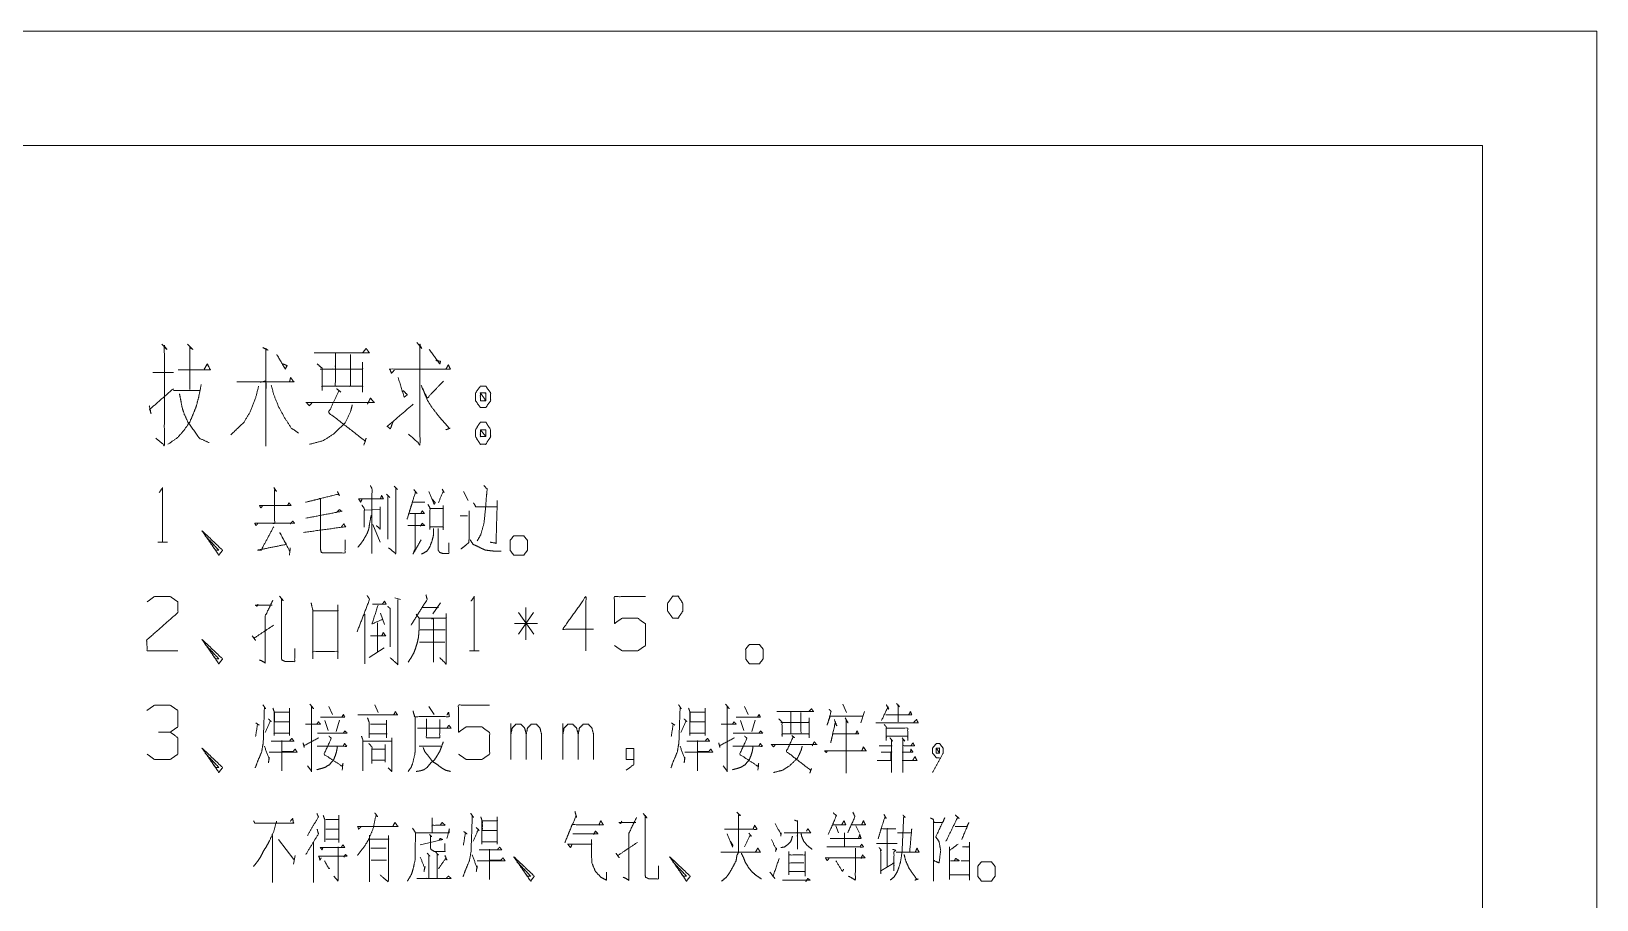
# Model space of a CAD drawing. Header units: millimetres. Extents: x 2210 to 79821, y -19430 to 2344.
# Drawn here: x 9651.7 to 9720.3, y 1751.8 to 1789.8 of the extents above; entities that cross this region are included whole.
import ezdxf

# ---------------------------------------------------------------- set-up
doc = ezdxf.new("R2010")
doc.units = ezdxf.units.MM
doc.layers.add('101', color=7, linetype='Continuous', true_color=0xffffff)

msp = doc.modelspace()

# ---------------------------------------------------------------- linework, layer by layer
at = {"layer": '101', "color": 133, "linetype": 'Continuous', "lineweight": 18}
for p, q in [((9720.305, 1789.822), (9300.305, 1789.822)), ((9720.305, 1492.822), (9720.305, 1789.822)), ((9715.305, 1784.822), (9325.305, 1784.822)), ((9715.305, 1497.822), (9715.305, 1784.822))]:
    msp.add_line(p, q, dxfattribs=at)
at = {"layer": '101', "color": 72, "linetype": 'Continuous', "lineweight": 18}
for p, q in [((9657.046, 1774.868), (9657.947, 1774.868)), ((9657.947, 1774.081), (9659.087, 1774.081)), ((9667.283, 1769.531), (9667.424, 1769.381)), ((9667.619, 1769.881), (9667.76, 1769.731)), ((9670.652, 1769.656), (9670.864, 1769.256)), ((9666.329, 1768.831), (9667, 1768.856)), ((9667.336, 1769.431), (9667.336, 1767.556)), ((9666.682, 1768.206), (9667, 1767.431)), ((9670.51, 1768.581), (9670.828, 1768.581)), ((9657.258, 1767.431), (9657.682, 1767.431)), ((9667.654, 1764.993), (9667.902, 1764.918)), ((9669.648, 1764.768), (9669.312, 1764.293)), ((9666.329, 1764.268), (9666.329, 1762.093)), ((9667.018, 1764.318), (9667.195, 1763.818)), ((9668.87, 1764.568), (9669.56, 1764.568)), ((9673.724, 1764.343), (9673.07, 1763.393)), ((9673.07, 1764.343), (9673.741, 1763.393)), ((9673.388, 1763.143), (9673.388, 1764.568)), ((9666.894, 1763.893), (9666.894, 1762.618)), ((9668.764, 1763.593), (9669.86, 1763.593)), ((9673.9, 1763.868), (9672.893, 1763.868)), ((9666.523, 1762.368), (9667.177, 1762.793)), ((9668.729, 1763.043), (9669.842, 1763.043)), ((9670.917, 1762.668), (9671.341, 1762.668)), ((9664.759, 1760.231), (9664.918, 1759.881)), ((9666.77, 1760.306), (9666.912, 1759.956)), ((9669.135, 1760.231), (9669.365, 1759.881)), ((9682.971, 1760.231), (9683.13, 1759.881)), ((9687.276, 1760.331), (9687.435, 1759.956)), ((9688.231, 1760.006), (9688.072, 1759.506)), ((9664.582, 1759.606), (9664.724, 1759.181)), ((9665.219, 1759.631), (9665.077, 1759.131)), ((9666.576, 1759.456), (9667.283, 1759.456)), ((9667.283, 1759.631), (9667.283, 1758.856)), ((9672.734, 1757.906), (9672.734, 1759.481)), ((9675.01, 1757.906), (9675.01, 1759.481)), ((9682.794, 1759.606), (9682.936, 1759.181)), ((9683.43, 1759.631), (9683.289, 1759.131)), ((9666.276, 1758.706), (9667.513, 1758.706)), ((9666.523, 1759.031), (9667.318, 1759.031)), ((9667.23, 1758.556), (9667.23, 1757.781)), ((9666.647, 1758.356), (9667.195, 1758.356)), ((9666.647, 1757.881), (9667.195, 1757.881)), ((9668.711, 1758.481), (9669.719, 1758.481)), ((9664.618, 1755.268), (9665.201, 1755.268)), ((9665.201, 1755.468), (9665.201, 1754.268)), ((9662.288, 1754.568), (9662.288, 1752.518)), ((9662.553, 1754.393), (9663.225, 1753.518)), ((9664.618, 1754.843), (9665.201, 1754.843)), ((9664.618, 1754.418), (9665.201, 1754.418)), ((9686.976, 1754.993), (9687.082, 1754.693)), ((9687.347, 1754.693), (9687.347, 1754.068)), ((9687.842, 1754.993), (9688.001, 1754.668)), ((9664.087, 1754.268), (9664.087, 1752.518)), ((9665.166, 1754.068), (9665.166, 1752.618)), ((9666.594, 1754.018), (9667.265, 1754.018)), ((9663.278, 1753.693), (9663.207, 1753.318)), ((9666.611, 1753.493), (9667.283, 1753.493)), ((9692.466, 1753.468), (9692.801, 1753.468)), ((9665.166, 1752.568), (9664.971, 1752.793))]:
    msp.add_line(p, q, dxfattribs=at)
for points, knots in [([(9657.444, 1776.106), (9657.656, 1775.881), (9657.55, 1776.031), (9657.55, 1771.681), (9657.179, 1771.981)], [0, 0, 0.058118, 0.092648, 0.910296, 1, 1]), ([(9658.557, 1776.106), (9658.796, 1775.881), (9658.663, 1775.956), (9658.663, 1774.118)], [0, 0, 0.141491, 0.207199, 1, 1]), ([(9661.866, 1775.956), (9662.104, 1775.843), (9661.998, 1775.881), (9661.998, 1771.643), (9661.998, 1774.456), (9660.726, 1774.456), (9663.218, 1774.456), (9663.085, 1774.643), (9663.032, 1774.456)], [0, 0, 0.022712, 0.032398, 0.397208, 0.639338, 0.748898, 0.963454, 0.983224, 1, 1]), ([(9662.476, 1775.656), (9662.847, 1775.018), (9662.926, 1775.168), (9662.741, 1775.243)], [0, 0, 0.665998, 0.819289, 1, 1]), ([(9664.114, 1775.731), (9666.527, 1775.731), (9666.394, 1775.918), (9666.235, 1775.731)], [0, 0, 0.83535, 0.914861, 1, 1]), ([(9664.247, 1775.243), (9664.459, 1775.056), (9664.459, 1774.081), (9664.459, 1774.268), (9666.235, 1774.268), (9666.235, 1774.006), (9666.235, 1775.318), (9666.235, 1775.018), (9664.379, 1775.018), (9665.042, 1775.018), (9665.042, 1775.693), (9665.042, 1774.268), (9665.705, 1774.268), (9665.705, 1775.656)], [0, 0, 0.024061, 0.106929, 0.122865, 0.273835, 0.296145, 0.407696, 0.433195, 0.590926, 0.647257, 0.704627, 0.825741, 0.882075, 1, 1]), ([(9668.616, 1776.181), (9668.828, 1775.918), (9668.748, 1776.068), (9668.748, 1771.718), (9668.245, 1772.168)], [0, 0, 0.060994, 0.09168, 0.877914, 1, 1]), ([(9669.146, 1775.881), (9669.623, 1775.243), (9669.65, 1775.356), (9669.438, 1775.393)], [0, 0, 0.706379, 0.80892, 1, 1]), ([(9658.159, 1774.981), (9659.565, 1774.981), (9659.432, 1775.243), (9659.299, 1775.018)], [0, 0, 0.716779, 0.866782, 1, 1]), ([(9667.635, 1774.981), (9667.502, 1774.831), (9667.423, 1775.018), (9670.074, 1775.018), (9669.994, 1775.206), (9669.888, 1775.018)], [0, 0, 0.057613, 0.116234, 0.87937, 0.937996, 1, 1]), ([(9659.167, 1774.343), (9659.061, 1773.818), (9658.955, 1773.406), (9658.822, 1773.068), (9658.663, 1772.693), (9658.398, 1772.318), (9658.133, 1772.018), (9657.709, 1771.718)], [0, 0, 0.172181, 0.309106, 0.425674, 0.556623, 0.704264, 0.832969, 1, 1]), ([(9662.237, 1774.306), (9662.343, 1773.893), (9662.555, 1773.368), (9662.82, 1772.881), (9663.112, 1772.431), (9663.43, 1772.206)], [0, 0, 0.172226, 0.40119, 0.625584, 0.842425, 1, 1]), ([(9667.794, 1774.643), (9668.059, 1773.781), (9668.192, 1773.893), (9668.006, 1774.081)], [0, 0, 0.673372, 0.803126, 1, 1]), ([(9669.782, 1774.493), (9669.066, 1773.743), (9668.801, 1774.306), (9669.066, 1773.668), (9669.305, 1773.293), (9669.57, 1772.956), (9670.021, 1772.431), (9670.074, 1772.431), (9669.888, 1772.356)], [0, 0, 0.248755, 0.397954, 0.563612, 0.670259, 0.773231, 0.939249, 0.951975, 1, 1]), ([(9656.887, 1773.406), (9656.966, 1773.068), (9656.913, 1773.256), (9657.947, 1774.156)], [0, 0, 0.181314, 0.283204, 1, 1]), ([(9658.213, 1773.931), (9658.266, 1773.668), (9658.319, 1773.368), (9658.425, 1773.031), (9658.584, 1772.693), (9659.087, 1771.981), (9659.512, 1771.793)], [0, 0, 0.101602, 0.217186, 0.35141, 0.492967, 0.824037, 1, 1]), ([(9661.68, 1774.268), (9661.548, 1773.743), (9661.309, 1773.143), (9661.044, 1772.693), (9660.461, 1772.131)], [0, 0, 0.214887, 0.471142, 0.678416, 1, 1]), ([(9664.034, 1773.556), (9663.902, 1773.406), (9663.769, 1773.556), (9666.739, 1773.556), (9666.58, 1773.743), (9666.447, 1773.481)], [0, 0, 0.051206, 0.102404, 0.86189, 0.924783, 1, 1]), ([(9665.095, 1774.156), (9665.281, 1774.006), (9665.201, 1774.081), (9664.75, 1773.106), (9666.341, 1771.868), (9666.394, 1771.981), (9666.288, 1771.681)], [0, 0, 0.061498, 0.089673, 0.366507, 0.885946, 0.917995, 1, 1]), ([(9671.633, 1774.268), (9671.394, 1774.268), (9671.182, 1773.968), (9671.182, 1773.631), (9671.394, 1773.331), (9671.633, 1773.331), (9671.845, 1773.631), (9671.845, 1773.968), (9671.633, 1774.268)], [0, 0, 0.090998, 0.231133, 0.359864, 0.5, 0.590998, 0.731133, 0.859864, 1, 1]), ([(9671.394, 1773.631), (9671.633, 1773.631), (9671.394, 1773.968), (9671.394, 1773.631)], [0, 0, 0.241134, 0.658878, 1, 1]), ([(9671.633, 1773.631), (9671.633, 1773.968), (9671.394, 1773.968)], [0, 0, 0.585863, 1, 1]), ([(9665.784, 1773.443), (9665.705, 1773.143), (9665.466, 1772.656), (9664.962, 1772.168), (9664.485, 1771.868), (9663.902, 1771.718)], [0, 0, 0.114099, 0.313639, 0.571349, 0.778586, 1, 1]), ([(9667.582, 1772.731), (9667.449, 1772.393), (9667.317, 1772.506), (9668.457, 1773.481)], [0, 0, 0.178048, 0.263427, 1, 1]), ([(9671.845, 1772.356), (9671.633, 1772.693), (9671.394, 1772.693), (9671.182, 1772.356), (9671.182, 1772.056), (9671.394, 1771.718), (9671.633, 1771.718), (9671.845, 1772.056), (9671.845, 1772.356)], [0, 0, 0.149207, 0.238507, 0.387714, 0.5, 0.649207, 0.738507, 0.887714, 1, 1]), ([(9671.394, 1772.356), (9671.394, 1772.056), (9671.633, 1772.056)], [0, 0, 0.557014, 1, 1]), ([(9671.633, 1772.356), (9671.394, 1772.356), (9671.633, 1772.056), (9671.633, 1772.356)], [0, 0, 0.258801, 0.674582, 1, 1]), ([(9657.329, 1769.606), (9657.47, 1769.806), (9657.47, 1767.431)], [0, 0, 0.093484, 1, 1]), ([(9662.341, 1769.831), (9662.465, 1769.656), (9662.377, 1769.731), (9662.377, 1768.256), (9661.511, 1768.256), (9663.26, 1768.256), (9663.172, 1768.356), (9663.066, 1768.231)], [0, 0, 0.045421, 0.069987, 0.382582, 0.566134, 0.936979, 0.965261, 1, 1]), ([(9665.13, 1769.656), (9665.219, 1769.481), (9665.166, 1769.531), (9663.734, 1769.181), (9664.388, 1769.331), (9664.388, 1767.131), (9664.423, 1766.981), (9664.512, 1766.956), (9665.466, 1766.956), (9665.466, 1767.531)], [0, 0, 0.030685, 0.042092, 0.272772, 0.377788, 0.722125, 0.746245, 0.760616, 0.910001, 1, 1]), ([(9666.205, 1769.306), (9666.152, 1769.181), (9666.063, 1769.331), (9667.142, 1769.331), (9667.071, 1769.481), (9667.018, 1769.331)], [0, 0, 0.079267, 0.180895, 0.810308, 0.907125, 1, 1]), ([(9666.576, 1769.906), (9666.647, 1769.781), (9666.647, 1766.931)], [0, 0, 0.047976, 1, 1]), ([(9667.69, 1769.781), (9667.69, 1766.931), (9667.371, 1767.181)], [0, 0, 0.875685, 1, 1]), ([(9668.481, 1769.731), (9668.623, 1769.556), (9668.552, 1769.631), (9668.181, 1768.431), (9668.428, 1769.181), (9668.959, 1769.181)], [0, 0, 0.077468, 0.112955, 0.545474, 0.817418, 1, 1]), ([(9669.135, 1769.656), (9669.365, 1769.081), (9669.418, 1769.156), (9669.277, 1769.331)], [0, 0, 0.66153, 0.759653, 1, 1]), ([(9669.719, 1769.756), (9669.807, 1769.606), (9669.772, 1769.681), (9669.56, 1769.156)], [0, 0, 0.21148, 0.31219, 1, 1]), ([(9671.553, 1769.906), (9671.695, 1769.756), (9671.659, 1769.406), (9671.624, 1768.931), (9671.553, 1768.256), (9671.412, 1767.756), (9671.253, 1767.481)], [0, 0, 0.080831, 0.21877, 0.405539, 0.671669, 0.875423, 1, 1]), ([(9661.864, 1769.031), (9661.776, 1768.931), (9661.723, 1769.031), (9663.101, 1769.031), (9663.013, 1769.156), (9662.942, 1769.031)], [0, 0, 0.06942, 0.128308, 0.845615, 0.925275, 1, 1]), ([(9663.752, 1768.481), (9665.325, 1768.781), (9665.219, 1768.856), (9665.095, 1768.731)], [0, 0, 0.83968, 0.90778, 1, 1]), ([(9666.205, 1769.056), (9666.311, 1768.906), (9666.311, 1768.081)], [0, 0, 0.182116, 1, 1]), ([(9667, 1768.981), (9667, 1768.006), (9666.841, 1768.156)], [0, 0, 0.816823, 1, 1]), ([(9668.305, 1768.681), (9668.941, 1768.681), (9668.853, 1768.806), (9668.782, 1768.681)], [0, 0, 0.682009, 0.846089, 1, 1]), ([(9669.1, 1769.081), (9669.188, 1768.931), (9669.188, 1767.981), (9669.188, 1768.106), (9669.772, 1768.106), (9669.772, 1767.981), (9669.772, 1769.031), (9669.772, 1768.906), (9669.171, 1768.906)], [0, 0, 0.046627, 0.301097, 0.334578, 0.490818, 0.524299, 0.80555, 0.839032, 1, 1]), ([(9670.899, 1768.806), (9670.899, 1767.556), (9670.882, 1767.406), (9670.74, 1767.281), (9670.546, 1767.131)], [0, 0, 0.681074, 0.763374, 0.866199, 1, 1]), ([(9671.094, 1769.156), (9671.2, 1768.981), (9672.119, 1768.981)], [0, 0, 0.182106, 1, 1]), ([(9672.136, 1769.256), (9672.083, 1767.381), (9671.818, 1767.431)], [0, 0, 0.874253, 1, 1]), ([(9661.634, 1768.231), (9661.564, 1768.156), (9661.511, 1768.256)], [0, 0, 0.476558, 1, 1]), ([(9663.646, 1767.856), (9665.484, 1768.106), (9665.413, 1768.231), (9665.307, 1768.106)], [0, 0, 0.857805, 0.924206, 1, 1]), ([(9666.611, 1768.606), (9666.541, 1768.231), (9666.505, 1768.006), (9666.435, 1767.806), (9666.258, 1767.506), (9666.17, 1767.381), (9666.028, 1767.206)], [0, 0, 0.246559, 0.393713, 0.530773, 0.755733, 0.854643, 1, 1]), ([(9668.216, 1768.156), (9668.959, 1768.156), (9668.853, 1768.256), (9668.764, 1768.131)], [0, 0, 0.712959, 0.852951, 1, 1]), ([(9668.534, 1768.656), (9668.534, 1767.131), (9668.446, 1766.906), (9668.799, 1767.531)], [0, 0, 0.613742, 0.711024, 1, 1]), ([(9659.34, 1767.706), (9659.941, 1767.081), (9659.8, 1767.081), (9659.199, 1767.931), (9659.941, 1766.856), (9660.1, 1767.081), (9659.199, 1767.931)], [0, 0, 0.178025, 0.207055, 0.420794, 0.689031, 0.745609, 1, 1]), ([(9662.341, 1768.106), (9661.793, 1767.081), (9661.634, 1767.081), (9662.889, 1767.331), (9662.606, 1767.856), (9663.048, 1767.031), (9663.066, 1767.181), (9663.031, 1766.856)], [0, 0, 0.252061, 0.28656, 0.564067, 0.693391, 0.896349, 0.929101, 1, 1]), ([(9669.347, 1768.031), (9669.347, 1767.756), (9669.277, 1767.481), (9669.171, 1767.206), (9669.047, 1767.031), (9668.817, 1766.906)], [0, 0, 0.20682, 0.42038, 0.64206, 0.803258, 1, 1]), ([(9669.542, 1768.031), (9669.542, 1767.081), (9669.613, 1766.981), (9669.754, 1766.931), (9670.019, 1766.931), (9670.019, 1767.406)], [0, 0, 0.484059, 0.546452, 0.622866, 0.757976, 1, 1]), ([(9670.952, 1767.531), (9671.076, 1767.331), (9671.253, 1767.256), (9671.447, 1767.156), (9671.624, 1767.081), (9671.818, 1767.056), (9672.066, 1767.031), (9672.313, 1767.031)], [0, 0, 0.153715, 0.279194, 0.422093, 0.547602, 0.675722, 0.838259, 1, 1]), ([(9672.698, 1767.081), (9672.698, 1767.506), (9672.858, 1767.706), (9673.299, 1767.706), (9673.459, 1767.506), (9673.459, 1767.081), (9673.299, 1766.856), (9672.858, 1766.856), (9672.698, 1767.081)], [0, 0, 0.152006, 0.243399, 0.401445, 0.492847, 0.644854, 0.743408, 0.901454, 1, 1]), ([(9656.798, 1764.818), (9657.117, 1765.043), (9657.806, 1765.043), (9658.142, 1764.818), (9658.142, 1764.343), (9656.781, 1763.143), (9656.798, 1762.668), (9658.142, 1762.668)], [0, 0, 0.069695, 0.19298, 0.265275, 0.350227, 0.674741, 0.759751, 1, 1]), ([(9661.652, 1764.718), (9661.617, 1764.618), (9661.528, 1764.668), (9662.271, 1764.668)], [0, 0, 0.111652, 0.218549, 1, 1]), ([(9662.306, 1764.893), (9661.97, 1764.193), (9661.97, 1762.143), (9661.723, 1762.268)], [0, 0, 0.250154, 0.910669, 1, 1]), ([(9662.589, 1765.068), (9662.765, 1764.868), (9662.677, 1764.918), (9662.677, 1762.393), (9662.695, 1762.268), (9662.854, 1762.193), (9663.26, 1762.193), (9663.26, 1762.768)], [0, 0, 0.063903, 0.088215, 0.692697, 0.722919, 0.765024, 0.862342, 1, 1]), ([(9663.981, 1764.768), (9664.052, 1764.443), (9664.052, 1762.318), (9664.052, 1762.643), (9665.148, 1762.643), (9665.148, 1762.318), (9665.148, 1764.668), (9665.148, 1764.418), (9664.07, 1764.418)], [0, 0, 0.042197, 0.311812, 0.353047, 0.492087, 0.533322, 0.831484, 0.863205, 1, 1]), ([(9665.993, 1763.493), (9666.541, 1764.918), (9666.452, 1765.068), (9666.435, 1765.093)], [0, 0, 0.881766, 0.982315, 1, 1]), ([(9666.664, 1764.718), (9667.265, 1764.718), (9667.195, 1764.843), (9667.106, 1764.718)], [0, 0, 0.66949, 0.829474, 1, 1]), ([(9667.778, 1764.918), (9667.778, 1762.068), (9667.442, 1762.368)], [0, 0, 0.863559, 1, 1]), ([(9669.012, 1765.118), (9669.065, 1764.918), (9668.358, 1763.793)], [0, 0, 0.134742, 1, 1]), ([(9670.988, 1764.843), (9671.129, 1765.043), (9671.129, 1762.668)], [0, 0, 0.093492, 1, 1]), ([(9676.354, 1763.618), (9675.01, 1763.618), (9676.018, 1765.043), (9676.018, 1762.668)], [0, 0, 0.24587, 0.565296, 1, 1]), ([(9677.269, 1762.893), (9677.605, 1762.668), (9678.294, 1762.668), (9678.63, 1762.893), (9678.63, 1763.843), (9678.294, 1764.093), (9677.605, 1764.093), (9677.269, 1763.868), (9677.269, 1765.043), (9678.63, 1765.043)], [0, 0, 0.062231, 0.168346, 0.230572, 0.376816, 0.441262, 0.547377, 0.609608, 0.790488, 1, 1]), ([(9679.828, 1764.093), (9680.058, 1764.093), (9680.27, 1764.418), (9680.27, 1764.743), (9680.058, 1765.068), (9679.828, 1765.068), (9679.599, 1764.743), (9679.599, 1764.418), (9679.828, 1764.093)], [0, 0, 0.08568, 0.230391, 0.351581, 0.496291, 0.581972, 0.730391, 0.851581, 1, 1]), ([(9666.912, 1764.668), (9666.647, 1763.843), (9667.106, 1764.043)], [0, 0, 0.633571, 1, 1]), ([(9667.336, 1764.618), (9667.442, 1764.518), (9667.442, 1762.843)], [0, 0, 0.080053, 1, 1]), ([(9668.587, 1764.268), (9668.711, 1764.093), (9668.711, 1763.593), (9668.693, 1763.368), (9668.676, 1763.218), (9668.623, 1762.993), (9668.552, 1762.768), (9668.464, 1762.543), (9668.375, 1762.393), (9668.234, 1762.168)], [0, 0, 0.095695, 0.318947, 0.419719, 0.487151, 0.590367, 0.695672, 0.803617, 0.881349, 1, 1]), ([(9668.729, 1764.093), (9669.895, 1764.093), (9669.895, 1764.293), (9669.895, 1762.093), (9669.613, 1762.368)], [0, 0, 0.294508, 0.345002, 0.900412, 1, 1]), ([(9669.259, 1764.068), (9669.347, 1764.093), (9669.347, 1762.168)], [0, 0, 0.045543, 1, 1]), ([(9661.404, 1763.318), (9661.546, 1763.118), (9661.475, 1763.218), (9662.341, 1763.793)], [0, 0, 0.174086, 0.261144, 1, 1]), ([(9666.576, 1763.318), (9667.248, 1763.318), (9667.142, 1763.468), (9667.071, 1763.318)], [0, 0, 0.657714, 0.837599, 1, 1]), ([(9659.34, 1762.943), (9659.941, 1762.318), (9659.8, 1762.318), (9659.199, 1763.168), (9659.941, 1762.093), (9660.1, 1762.318), (9659.199, 1763.168)], [0, 0, 0.178025, 0.207055, 0.420794, 0.689031, 0.745609, 1, 1]), ([(9683.02, 1762.318), (9683.02, 1762.743), (9683.179, 1762.943), (9683.621, 1762.943), (9683.78, 1762.743), (9683.78, 1762.318), (9683.621, 1762.093), (9683.179, 1762.093), (9683.02, 1762.318)], [0, 0, 0.152004, 0.243404, 0.401447, 0.492848, 0.644851, 0.743404, 0.901447, 1, 1]), ([(9657.806, 1759.106), (9658.142, 1759.331), (9658.142, 1760.056), (9657.806, 1760.281), (9657.117, 1760.281), (9656.781, 1760.056)], [0, 0, 0.153873, 0.429854, 0.583727, 0.846127, 1, 1]), ([(9661.864, 1760.306), (9661.988, 1760.131), (9661.935, 1760.206), (9661.882, 1758.631), (9661.811, 1758.231), (9661.652, 1757.856), (9661.528, 1757.531)], [0, 0, 0.070423, 0.100605, 0.618414, 0.751883, 0.885732, 1, 1]), ([(9662.306, 1760.156), (9662.359, 1760.006), (9662.359, 1758.956), (9662.359, 1759.056), (9663.031, 1759.056), (9663.031, 1758.956), (9663.031, 1760.156), (9663.031, 1759.981), (9662.377, 1759.981), (9662.377, 1759.556), (9663.013, 1759.556)], [0, 0, 0.030767, 0.23382, 0.253156, 0.383048, 0.402384, 0.634447, 0.668289, 0.79476, 0.876951, 1, 1]), ([(9663.928, 1760.331), (9664.087, 1760.131), (9663.999, 1760.206), (9663.999, 1757.381), (9663.822, 1757.631)], [0, 0, 0.072957, 0.106042, 0.912582, 1, 1]), ([(9664.388, 1759.756), (9665.448, 1759.756), (9665.395, 1759.881), (9665.325, 1759.756)], [0, 0, 0.79149, 0.892828, 1, 1]), ([(9666.028, 1759.856), (9667.76, 1759.856), (9667.672, 1760.006), (9667.601, 1759.856)], [0, 0, 0.835959, 0.919978, 1, 1]), ([(9668.446, 1760.031), (9668.517, 1759.781), (9670.037, 1759.781), (9670.001, 1759.981), (9669.931, 1759.856)], [0, 0, 0.122176, 0.836962, 0.932472, 1, 1]), ([(9670.44, 1758.131), (9670.776, 1757.906), (9671.465, 1757.906), (9671.801, 1758.131), (9671.801, 1759.081), (9671.465, 1759.331), (9670.776, 1759.331), (9670.44, 1759.106), (9670.44, 1760.281), (9671.801, 1760.281)], [0, 0, 0.062231, 0.168346, 0.230572, 0.376816, 0.441262, 0.547377, 0.609608, 0.790488, 1, 1]), ([(9680.076, 1760.306), (9680.2, 1760.131), (9680.147, 1760.206), (9680.094, 1758.631), (9680.023, 1758.231), (9679.864, 1757.856), (9679.74, 1757.531)], [0, 0, 0.070423, 0.100605, 0.618416, 0.751887, 0.885731, 1, 1]), ([(9680.518, 1760.156), (9680.571, 1760.006), (9680.571, 1758.956), (9680.571, 1759.056), (9681.242, 1759.056), (9681.242, 1758.956), (9681.242, 1760.156), (9681.242, 1759.981), (9680.588, 1759.981), (9680.588, 1759.556), (9681.225, 1759.556)], [0, 0, 0.030767, 0.23382, 0.253156, 0.383048, 0.402384, 0.634447, 0.668289, 0.79476, 0.876951, 1, 1]), ([(9682.14, 1760.331), (9682.299, 1760.131), (9682.211, 1760.206), (9682.211, 1757.381), (9682.034, 1757.631)], [0, 0, 0.072957, 0.106051, 0.912589, 1, 1]), ([(9682.6, 1759.756), (9683.66, 1759.756), (9683.607, 1759.881), (9683.537, 1759.756)], [0, 0, 0.79149, 0.892828, 1, 1]), ([(9684.381, 1760.006), (9685.99, 1760.006), (9685.901, 1760.131), (9685.795, 1760.006)], [0, 0, 0.835345, 0.914861, 1, 1]), ([(9684.47, 1759.681), (9684.611, 1759.556), (9684.611, 1758.906), (9684.611, 1759.031), (9685.795, 1759.031), (9685.795, 1758.856), (9685.795, 1759.731), (9685.795, 1759.531), (9684.558, 1759.531), (9685, 1759.531), (9685, 1759.981), (9685, 1759.031), (9685.442, 1759.031), (9685.442, 1759.956)], [0, 0, 0.024065, 0.106929, 0.122865, 0.273837, 0.296147, 0.407696, 0.433192, 0.590926, 0.647262, 0.704631, 0.825743, 0.882074, 1, 1]), ([(9686.675, 1760.106), (9686.764, 1760.006), (9686.587, 1759.406), (9686.728, 1759.806), (9688.143, 1759.806)], [0, 0, 0.051388, 0.292215, 0.455562, 1, 1]), ([(9689.182, 1760.306), (9689.288, 1760.106), (9689.252, 1760.206), (9688.97, 1759.606)], [0, 0, 0.227358, 0.333874, 1, 1]), ([(9689.164, 1759.856), (9690.295, 1759.856), (9690.242, 1760.006), (9690.172, 1759.881)], [0, 0, 0.788906, 0.899853, 1, 1]), ([(9689.624, 1760.356), (9689.765, 1760.206), (9689.694, 1760.306), (9689.694, 1759.556)], [0, 0, 0.191112, 0.304654, 1, 1]), ([(9661.564, 1759.506), (9661.705, 1759.406), (9661.634, 1759.456), (9661.546, 1758.906)], [0, 0, 0.212004, 0.318014, 1, 1]), ([(9662.111, 1759.681), (9662.235, 1759.556), (9662.2, 1759.606), (9661.97, 1759.081)], [0, 0, 0.2171, 0.292679, 1, 1]), ([(9663.734, 1759.456), (9664.388, 1759.456), (9664.3, 1759.556), (9664.229, 1759.456)], [0, 0, 0.718773, 0.865416, 1, 1]), ([(9666.452, 1759.731), (9666.523, 1759.531), (9666.523, 1758.856)], [0, 0, 0.239107, 1, 1]), ([(9668.534, 1759.781), (9668.534, 1758.231), (9668.517, 1758.106), (9668.428, 1757.731), (9668.358, 1757.556), (9668.234, 1757.381)], [0, 0, 0.628904, 0.680132, 0.836451, 0.913039, 1, 1]), ([(9668.64, 1759.281), (9670.107, 1759.281), (9670.019, 1759.406), (9669.931, 1759.281)], [0, 0, 0.827327, 0.913657, 1, 1]), ([(9669.029, 1759.681), (9669.029, 1758.856), (9669.613, 1758.856), (9669.613, 1759.656)], [0, 0, 0.373596, 0.63773, 1, 1]), ([(9672.734, 1759.006), (9672.787, 1759.281), (9672.964, 1759.456), (9673.158, 1759.456), (9673.335, 1759.281), (9673.405, 1759.006), (9673.405, 1757.906)], [0, 0, 0.118877, 0.224466, 0.306994, 0.41257, 0.533094, 1, 1]), ([(9673.405, 1759.006), (9673.459, 1759.281), (9673.635, 1759.456), (9673.847, 1759.456), (9674.006, 1759.281), (9674.077, 1759.006), (9674.077, 1757.906)], [0, 0, 0.118605, 0.223938, 0.313768, 0.413928, 0.534173, 1, 1]), ([(9675.01, 1759.006), (9675.063, 1759.281), (9675.24, 1759.456), (9675.434, 1759.456), (9675.611, 1759.281), (9675.682, 1759.006), (9675.682, 1757.906)], [0, 0, 0.11888, 0.224456, 0.306984, 0.412572, 0.533096, 1, 1]), ([(9675.682, 1759.006), (9675.735, 1759.281), (9675.912, 1759.456), (9676.124, 1759.456), (9676.283, 1759.281), (9676.354, 1759.006), (9676.354, 1757.906)], [0, 0, 0.118603, 0.223949, 0.313763, 0.413923, 0.534169, 1, 1]), ([(9679.775, 1759.506), (9679.917, 1759.406), (9679.846, 1759.456), (9679.758, 1758.906)], [0, 0, 0.212003, 0.318011, 1, 1]), ([(9680.323, 1759.681), (9680.447, 1759.556), (9680.412, 1759.606), (9680.182, 1759.081)], [0, 0, 0.217072, 0.292654, 1, 1]), ([(9681.946, 1759.456), (9682.6, 1759.456), (9682.511, 1759.556), (9682.441, 1759.456)], [0, 0, 0.718754, 0.865393, 1, 1]), ([(9686.905, 1759.656), (9687.011, 1759.381), (9686.941, 1759.506), (9686.746, 1758.631), (9686.835, 1759.031), (9687.966, 1759.031), (9687.895, 1759.156), (9687.842, 1759.031)], [0, 0, 0.093423, 0.138941, 0.423051, 0.552897, 0.911448, 0.956966, 1, 1]), ([(9687.382, 1759.731), (9687.506, 1759.506), (9687.418, 1759.606), (9687.418, 1757.306)], [0, 0, 0.095449, 0.14505, 1, 1]), ([(9688.722, 1759.506), (9690.578, 1759.506), (9690.507, 1759.656), (9690.384, 1759.531)], [0, 0, 0.844507, 0.919967, 1, 1]), ([(9689.093, 1759.431), (9689.182, 1759.331), (9689.182, 1758.731), (9689.182, 1758.931), (9690.118, 1758.931), (9690.118, 1758.731), (9690.118, 1759.281), (9689.164, 1759.281)], [0, 0, 0.03733, 0.205175, 0.261122, 0.52319, 0.579136, 0.732994, 1, 1]), ([(9656.798, 1758.131), (9657.117, 1757.906), (9657.806, 1757.906), (9658.142, 1758.131), (9658.142, 1758.856), (9657.806, 1759.106), (9657.293, 1759.106)], [0, 0, 0.124125, 0.343695, 0.472452, 0.703386, 0.836738, 1, 1]), ([(9662.147, 1758.231), (9663.366, 1758.231), (9663.278, 1758.356), (9663.19, 1758.256), (9662.695, 1758.256), (9662.695, 1758.731), (9662.695, 1757.406)], [0, 0, 0.320853, 0.361123, 0.396236, 0.526437, 0.651407, 1, 1]), ([(9662.235, 1758.706), (9663.225, 1758.706), (9663.137, 1758.831), (9663.048, 1758.731)], [0, 0, 0.775498, 0.895442, 1, 1]), ([(9663.628, 1758.631), (9663.681, 1758.431), (9663.663, 1758.506), (9664.317, 1758.856)], [0, 0, 0.201732, 0.276852, 1, 1]), ([(9664.247, 1758.481), (9665.537, 1758.481), (9665.448, 1758.606), (9665.395, 1758.506)], [0, 0, 0.828928, 0.927277, 1, 1]), ([(9664.264, 1759.056), (9665.554, 1759.056), (9665.466, 1759.156), (9665.378, 1759.056)], [0, 0, 0.828595, 0.914307, 1, 1]), ([(9664.759, 1758.931), (9664.865, 1758.831), (9664.547, 1758.131), (9665.342, 1757.606), (9665.378, 1757.731), (9665.342, 1757.431)], [0, 0, 0.063381, 0.397728, 0.812149, 0.868641, 1, 1]), ([(9666.187, 1758.931), (9666.24, 1758.781), (9666.24, 1757.406)], [0, 0, 0.103714, 1, 1]), ([(9666.505, 1758.606), (9666.647, 1758.456), (9666.647, 1757.731)], [0, 0, 0.221393, 1, 1]), ([(9667.513, 1758.856), (9667.513, 1757.381), (9667.354, 1757.531)], [0, 0, 0.8709, 1, 1]), ([(9669.772, 1758.681), (9669.683, 1758.431), (9669.613, 1758.256), (9669.507, 1758.081), (9669.383, 1757.881), (9669.224, 1757.756), (9669.065, 1757.556), (9668.923, 1757.456), (9668.764, 1757.406), (9668.587, 1757.381)], [0, 0, 0.141804, 0.242733, 0.352154, 0.477923, 0.586111, 0.722773, 0.815376, 0.904549, 1, 1]), ([(9680.359, 1758.231), (9681.578, 1758.231), (9681.49, 1758.356), (9681.401, 1758.256), (9680.907, 1758.256), (9680.907, 1758.731), (9680.907, 1757.406)], [0, 0, 0.32085, 0.361125, 0.396231, 0.526442, 0.65141, 1, 1]), ([(9680.447, 1758.706), (9681.437, 1758.706), (9681.348, 1758.831), (9681.26, 1758.731)], [0, 0, 0.775505, 0.895445, 1, 1]), ([(9681.84, 1758.631), (9681.893, 1758.431), (9681.875, 1758.506), (9682.529, 1758.856)], [0, 0, 0.201732, 0.276852, 1, 1]), ([(9682.458, 1758.481), (9683.749, 1758.481), (9683.66, 1758.606), (9683.607, 1758.506)], [0, 0, 0.828936, 0.927274, 1, 1]), ([(9682.476, 1759.056), (9683.766, 1759.056), (9683.678, 1759.156), (9683.59, 1759.056)], [0, 0, 0.8286, 0.914309, 1, 1]), ([(9682.971, 1758.931), (9683.077, 1758.831), (9682.759, 1758.131), (9683.554, 1757.606), (9683.59, 1757.731), (9683.554, 1757.431)], [0, 0, 0.063381, 0.397731, 0.81214, 0.868638, 1, 1]), ([(9684.328, 1758.556), (9684.24, 1758.456), (9684.152, 1758.556), (9686.131, 1758.556), (9686.025, 1758.681), (9685.937, 1758.506)], [0, 0, 0.0512, 0.10239, 0.861881, 0.924775, 1, 1]), ([(9685.035, 1758.956), (9685.159, 1758.856), (9685.106, 1758.906), (9684.806, 1758.256), (9685.866, 1757.431), (9685.901, 1757.506), (9685.831, 1757.306)], [0, 0, 0.061493, 0.089662, 0.366501, 0.885931, 0.91799, 1, 1]), ([(9688.864, 1758.506), (9689.429, 1758.506), (9689.376, 1758.506), (9689.412, 1758.506), (9689.412, 1758.231), (9688.952, 1758.231), (9689.376, 1758.231), (9689.376, 1757.856), (9688.775, 1757.856)], [0, 0, 0.202812, 0.221832, 0.234522, 0.333126, 0.497928, 0.650041, 0.784513, 1, 1]), ([(9689.341, 1758.856), (9689.447, 1758.706), (9689.412, 1758.781), (9689.412, 1757.331)], [0, 0, 0.107027, 0.155322, 1, 1]), ([(9689.871, 1758.856), (9689.995, 1758.706), (9689.906, 1758.781), (9689.906, 1757.331), (9689.906, 1758.506), (9690.419, 1758.506), (9690.348, 1758.631), (9690.26, 1758.506)], [0, 0, 0.051922, 0.082869, 0.470095, 0.783882, 0.920759, 0.959113, 1, 1]), ([(9691.511, 1757.981), (9691.37, 1757.981), (9691.211, 1758.181), (9691.211, 1758.406), (9691.37, 1758.606), (9691.511, 1758.606), (9691.67, 1758.406), (9691.67, 1758.181), (9691.211, 1757.331)], [0, 0, 0.057357, 0.160991, 0.252241, 0.355868, 0.413226, 0.516863, 0.608114, 1, 1]), ([(9659.34, 1758.181), (9659.941, 1757.556), (9659.8, 1757.556), (9659.199, 1758.406), (9659.941, 1757.331), (9660.1, 1757.556), (9659.199, 1758.406)], [0, 0, 0.178025, 0.207055, 0.420794, 0.689031, 0.745609, 1, 1]), ([(9661.935, 1758.481), (9662.147, 1757.906), (9662.147, 1758.006), (9662.111, 1757.756)], [0, 0, 0.634855, 0.738446, 1, 1]), ([(9665.13, 1758.456), (9665.095, 1758.256), (9665.042, 1758.081), (9664.971, 1757.906), (9664.794, 1757.681), (9664.582, 1757.556), (9664.423, 1757.506), (9664.229, 1757.456)], [0, 0, 0.137747, 0.261762, 0.389762, 0.583802, 0.750788, 0.863849, 1, 1]), ([(9668.888, 1758.431), (9668.959, 1758.256), (9669.312, 1757.806), (9669.542, 1757.656), (9669.701, 1757.531), (9669.878, 1757.431), (9670.09, 1757.381)], [0, 0, 0.113786, 0.458783, 0.624216, 0.746187, 0.868611, 1, 1]), ([(9678.117, 1757.906), (9677.782, 1757.906), (9677.782, 1758.381), (9678.117, 1758.381), (9678.117, 1757.681), (9677.782, 1757.431)], [0, 0, 0.148245, 0.357928, 0.506173, 0.815183, 1, 1]), ([(9680.147, 1758.481), (9680.359, 1757.906), (9680.359, 1758.006), (9680.323, 1757.756)], [0, 0, 0.634855, 0.738446, 1, 1]), ([(9683.342, 1758.456), (9683.307, 1758.256), (9683.254, 1758.081), (9683.183, 1757.906), (9683.006, 1757.681), (9682.794, 1757.556), (9682.635, 1757.506), (9682.441, 1757.456)], [0, 0, 0.137744, 0.261755, 0.389752, 0.583786, 0.750768, 0.863853, 1, 1]), ([(9685.495, 1758.481), (9685.442, 1758.281), (9685.283, 1757.956), (9684.947, 1757.631), (9684.629, 1757.431), (9684.24, 1757.331)], [0, 0, 0.114107, 0.313639, 0.571349, 0.778588, 1, 1]), ([(9686.605, 1758.281), (9686.552, 1758.206), (9686.481, 1758.281), (9688.302, 1758.281), (9688.178, 1758.456), (9688.107, 1758.281)], [0, 0, 0.037979, 0.080592, 0.833332, 0.921955, 1, 1]), ([(9689.871, 1758.231), (9690.348, 1758.231), (9690.26, 1758.356), (9690.242, 1758.231)], [0, 0, 0.63078, 0.833138, 1, 1]), ([(9689.871, 1757.856), (9690.525, 1757.856), (9690.437, 1758.031), (9690.348, 1757.881)], [0, 0, 0.638562, 0.829994, 1, 1]), ([(9691.37, 1758.181), (9691.511, 1758.181), (9691.37, 1758.406), (9691.37, 1758.181)], [0, 0, 0.223714, 0.644092, 1, 1]), ([(9691.511, 1758.181), (9691.511, 1758.406), (9691.37, 1758.406)], [0, 0, 0.614035, 1, 1]), ([(9661.458, 1755.218), (9661.511, 1755.118), (9663.207, 1755.118), (9663.172, 1755.318), (9663.066, 1755.193)], [0, 0, 0.051989, 0.83141, 0.924706, 1, 1]), ([(9662.465, 1755.118), (9662.465, 1755.193), (9662.341, 1754.743), (9662.147, 1754.318), (9662.023, 1754.093), (9661.882, 1753.868), (9661.758, 1753.618), (9661.599, 1753.393), (9661.458, 1753.218)], [0, 0, 0.032458, 0.234407, 0.436628, 0.547735, 0.662718, 0.783421, 0.902653, 1, 1]), ([(9664.229, 1755.543), (9664.3, 1755.393), (9663.822, 1754.568)], [0, 0, 0.148204, 1, 1]), ([(9664.512, 1755.443), (9664.582, 1755.268), (9664.582, 1754.293)], [0, 0, 0.16218, 1, 1]), ([(9666.17, 1754.968), (9666.063, 1754.843), (9666.028, 1754.968), (9667.778, 1754.968), (9667.654, 1755.143), (9667.566, 1754.993)], [0, 0, 0.067398, 0.120809, 0.840287, 0.928419, 1, 1]), ([(9666.77, 1755.568), (9666.894, 1755.393), (9666.824, 1755.468), (9666.7, 1754.893), (9666.523, 1754.443), (9666.364, 1754.168), (9666.01, 1753.693)], [0, 0, 0.093232, 0.138065, 0.393919, 0.604228, 0.74243, 1, 1]), ([(9669.277, 1755.343), (9669.277, 1754.693), (9669.277, 1755.018), (9669.86, 1755.018), (9669.719, 1755.143), (9669.648, 1755.043)], [0, 0, 0.347683, 0.521519, 0.833521, 0.934491, 1, 1]), ([(9670.97, 1755.543), (9671.094, 1755.368), (9671.041, 1755.443), (9670.988, 1753.868), (9670.917, 1753.468), (9670.758, 1753.093), (9670.634, 1752.768)], [0, 0, 0.070416, 0.10059, 0.618408, 0.751879, 0.88573, 1, 1]), ([(9671.412, 1755.393), (9671.465, 1755.243), (9671.465, 1754.193), (9671.465, 1754.293), (9672.136, 1754.293), (9672.136, 1754.193), (9672.136, 1755.393), (9672.136, 1755.218), (9671.482, 1755.218), (9671.482, 1754.793), (9672.119, 1754.793)], [0, 0, 0.030769, 0.233822, 0.253158, 0.383042, 0.402378, 0.63444, 0.668282, 0.794752, 0.876943, 1, 1]), ([(9675.541, 1755.618), (9675.611, 1755.368), (9675.594, 1755.443), (9675.099, 1754.268), (9675.417, 1755.043), (9676.778, 1755.043), (9676.672, 1755.218), (9676.583, 1755.018)], [0, 0, 0.061364, 0.079563, 0.380701, 0.578576, 0.900023, 0.948352, 1, 1]), ([(9677.587, 1755.193), (9677.552, 1755.093), (9677.464, 1755.143), (9678.206, 1755.143)], [0, 0, 0.111652, 0.218549, 1, 1]), ([(9678.241, 1755.368), (9677.905, 1754.668), (9677.905, 1752.618), (9677.658, 1752.743)], [0, 0, 0.250154, 0.910669, 1, 1]), ([(9678.524, 1755.543), (9678.701, 1755.343), (9678.612, 1755.393), (9678.612, 1752.868), (9678.63, 1752.743), (9678.789, 1752.668), (9679.196, 1752.668), (9679.196, 1753.243)], [0, 0, 0.063897, 0.088209, 0.692695, 0.722917, 0.765023, 0.862341, 1, 1]), ([(9682.635, 1755.593), (9682.794, 1755.443), (9682.706, 1755.468), (9682.706, 1753.843), (9682.635, 1753.693), (9682.6, 1753.468), (9682.458, 1753.193), (9682.299, 1752.918), (9682.176, 1752.743), (9681.963, 1752.568)], [0, 0, 0.063464, 0.090124, 0.561783, 0.60991, 0.676018, 0.765769, 0.857981, 0.920189, 1, 1]), ([(9684.311, 1755.093), (9684.558, 1754.643), (9684.576, 1754.693), (9684.558, 1754.543)], [0, 0, 0.715607, 0.789518, 1, 1]), ([(9685.159, 1755.243), (9685.3, 1755.193), (9685.283, 1755.218), (9685.283, 1753.968), (9685.283, 1754.693), (9684.699, 1754.693), (9685.866, 1754.693), (9685.742, 1754.868), (9685.689, 1754.768)], [0, 0, 0.035436, 0.04267, 0.337969, 0.509244, 0.64704, 0.92263, 0.973262, 1, 1]), ([(9686.852, 1755.568), (9686.994, 1755.443), (9686.64, 1754.618)], [0, 0, 0.173753, 1, 1]), ([(9686.852, 1755.043), (9687.4, 1755.043), (9687.329, 1755.218), (9687.223, 1755.043)], [0, 0, 0.582111, 0.78262, 1, 1]), ([(9687.718, 1755.593), (9687.807, 1755.393), (9687.489, 1754.693)], [0, 0, 0.221411, 1, 1]), ([(9687.648, 1755.043), (9688.266, 1755.043), (9688.178, 1755.218), (9688.089, 1755.018)], [0, 0, 0.598659, 0.788377, 1, 1]), ([(9689.076, 1755.493), (9689.182, 1755.318), (9689.111, 1755.368), (9688.828, 1754.443), (9688.952, 1754.868), (9689.606, 1754.868), (9689.217, 1754.868), (9689.217, 1753.218), (9689.217, 1754.218), (9688.758, 1754.218), (9689.659, 1754.218)], [0, 0, 0.030292, 0.043111, 0.186306, 0.251835, 0.348651, 0.406211, 0.650481, 0.798523, 0.866555, 1, 1]), ([(9689.906, 1755.468), (9690.012, 1755.368), (9689.942, 1755.393), (9689.871, 1753.843), (9689.8, 1753.393), (9689.677, 1753.018), (9689.535, 1752.768), (9689.358, 1752.618)], [0, 0, 0.046389, 0.070255, 0.56412, 0.709109, 0.834796, 0.926216, 1, 1]), ([(9691.122, 1755.343), (9691.246, 1755.268), (9691.246, 1752.568), (9691.246, 1755.143), (9691.653, 1755.143), (9691.741, 1755.343), (9691.352, 1754.518), (9691.494, 1754.293), (9691.564, 1753.918), (9691.494, 1753.368), (9691.228, 1753.493)], [0, 0, 0.017119, 0.336576, 0.641243, 0.68934, 0.71521, 0.823121, 0.854562, 0.89971, 0.96532, 1, 1]), ([(9692.201, 1755.468), (9692.377, 1755.318), (9692.307, 1755.368), (9691.794, 1754.318)], [0, 0, 0.155901, 0.214139, 1, 1]), ([(9692.201, 1754.968), (9692.713, 1754.968), (9692.801, 1755.143), (9692.483, 1754.393)], [0, 0, 0.336467, 0.465179, 1, 1]), ([(9664.247, 1754.843), (9664.3, 1754.643), (9663.752, 1753.743)], [0, 0, 0.164131, 1, 1]), ([(9666.541, 1752.543), (9666.541, 1754.568), (9666.541, 1754.418), (9667.371, 1754.418), (9667.371, 1754.568), (9667.371, 1752.643), (9667.354, 1752.543), (9667, 1752.843)], [0, 0, 0.358666, 0.385231, 0.532374, 0.558939, 0.899892, 0.91788, 1, 1]), ([(9668.428, 1754.893), (9668.552, 1754.693), (9668.534, 1753.493), (9668.446, 1753.093), (9668.375, 1752.868), (9668.199, 1752.568)], [0, 0, 0.096818, 0.590906, 0.75955, 0.856649, 1, 1]), ([(9668.552, 1754.693), (9670.019, 1754.693), (9670.037, 1754.868), (9669.931, 1754.443)], [0, 0, 0.704981, 0.789502, 1, 1]), ([(9668.764, 1754.168), (9669.754, 1754.393), (9669.63, 1754.443), (9669.595, 1754.368)], [0, 0, 0.824323, 0.932672, 1, 1]), ([(9669.171, 1754.618), (9669.259, 1754.518), (9669.206, 1754.543), (9669.206, 1754.068), (9669.224, 1753.968), (9669.383, 1753.868), (9669.842, 1753.868), (9669.842, 1754.218)], [0, 0, 0.075559, 0.108743, 0.377714, 0.435204, 0.541603, 0.801818, 1, 1]), ([(9670.669, 1754.743), (9670.811, 1754.643), (9670.74, 1754.693), (9670.652, 1754.143)], [0, 0, 0.212003, 0.318011, 1, 1]), ([(9671.217, 1754.918), (9671.341, 1754.793), (9671.306, 1754.843), (9671.076, 1754.318)], [0, 0, 0.2171, 0.292679, 1, 1]), ([(9675.417, 1754.193), (9675.346, 1754.043), (9675.222, 1754.193), (9676.265, 1754.193), (9676.265, 1754.393), (9676.265, 1753.718), (9676.283, 1753.368), (9676.424, 1753.018), (9676.672, 1752.743), (9676.919, 1752.618), (9676.919, 1752.968)], [0, 0, 0.041428, 0.089996, 0.350493, 0.40045, 0.569063, 0.656602, 0.750899, 0.843309, 0.912567, 1, 1]), ([(9675.452, 1754.643), (9676.548, 1754.643), (9676.442, 1754.768), (9676.354, 1754.618)], [0, 0, 0.764254, 0.878572, 1, 1]), ([(9682.087, 1754.843), (9683.519, 1754.843), (9683.413, 1755.018), (9683.342, 1754.843)], [0, 0, 0.784463, 0.896583, 1, 1]), ([(9682.211, 1754.643), (9682.441, 1754.068), (9682.458, 1754.143), (9682.352, 1754.318)], [0, 0, 0.687328, 0.772877, 1, 1]), ([(9683.165, 1754.668), (9683.271, 1754.543), (9683.201, 1754.568), (9682.971, 1754.068)], [0, 0, 0.207707, 0.30272, 1, 1]), ([(9684.152, 1754.393), (9684.364, 1753.943), (9684.364, 1754.018), (9684.328, 1753.868)], [0, 0, 0.684695, 0.787912, 1, 1]), ([(9685.071, 1754.543), (9685, 1754.318), (9684.859, 1754.168), (9684.717, 1754.068), (9684.558, 1754.043)], [0, 0, 0.303836, 0.569437, 0.792543, 1, 1]), ([(9685.442, 1754.693), (9685.477, 1754.518), (9685.566, 1754.318), (9685.707, 1754.143), (9685.937, 1753.968)], [0, 0, 0.195995, 0.436004, 0.682959, 1, 1]), ([(9686.728, 1754.443), (9688.072, 1754.443), (9688.019, 1754.618), (9687.966, 1754.443)], [0, 0, 0.786012, 0.893006, 1, 1]), ([(9689.677, 1754.693), (9690.278, 1754.693), (9690.295, 1754.868), (9690.207, 1753.868)], [0, 0, 0.337467, 0.436241, 1, 1]), ([(9664.423, 1753.593), (9664.37, 1753.493), (9664.317, 1753.668), (9665.554, 1753.668), (9665.484, 1753.743), (9665.413, 1753.618)], [0, 0, 0.063596, 0.166327, 0.861424, 0.919324, 1, 1]), ([(9664.494, 1754.043), (9664.459, 1753.943), (9664.388, 1754.043), (9665.448, 1754.043), (9665.378, 1754.168), (9665.307, 1754.068)], [0, 0, 0.068204, 0.146969, 0.828911, 0.92125, 1, 1]), ([(9669.065, 1753.793), (9669.188, 1753.668), (9669.135, 1753.718), (9669.135, 1752.693), (9668.605, 1752.693), (9670.107, 1752.693), (9670.001, 1752.793), (9669.895, 1752.693)], [0, 0, 0.048884, 0.069136, 0.354024, 0.501411, 0.918984, 0.959492, 1, 1]), ([(9669.436, 1753.843), (9669.56, 1753.718), (9669.507, 1753.743), (9669.507, 1752.668)], [0, 0, 0.13431, 0.179085, 1, 1]), ([(9671.041, 1753.718), (9671.253, 1753.143), (9671.253, 1753.243), (9671.217, 1752.993)], [0, 0, 0.63485, 0.738443, 1, 1]), ([(9671.253, 1753.468), (9672.472, 1753.468), (9672.384, 1753.593), (9672.296, 1753.493), (9671.801, 1753.493), (9671.801, 1753.968), (9671.801, 1752.643)], [0, 0, 0.320858, 0.361134, 0.396246, 0.526445, 0.651413, 1, 1]), ([(9671.341, 1753.943), (9672.331, 1753.943), (9672.243, 1754.068), (9672.154, 1753.968)], [0, 0, 0.775512, 0.89544, 1, 1]), ([(9677.34, 1753.793), (9677.481, 1753.593), (9677.411, 1753.693), (9678.277, 1754.268)], [0, 0, 0.174093, 0.261137, 1, 1]), ([(9681.928, 1753.843), (9683.66, 1753.843), (9683.554, 1754.018), (9683.448, 1753.843)], [0, 0, 0.808884, 0.904447, 1, 1]), ([(9682.83, 1753.793), (9682.918, 1753.618), (9683.006, 1753.393), (9683.165, 1753.143), (9683.307, 1752.968), (9683.519, 1752.793), (9683.713, 1752.668)], [0, 0, 0.133806, 0.298793, 0.501029, 0.654576, 0.842246, 1, 1]), ([(9684.912, 1753.868), (9684.912, 1752.843), (9684.912, 1752.993), (9685.619, 1752.993), (9685.619, 1752.793), (9685.619, 1753.868), (9685.619, 1753.718), (9684.912, 1753.718), (9684.912, 1753.368), (9685.566, 1753.368)], [0, 0, 0.204265, 0.234158, 0.375053, 0.414911, 0.62914, 0.659034, 0.799928, 0.869675, 1, 1]), ([(9686.675, 1753.568), (9686.587, 1753.468), (9686.516, 1753.593), (9688.249, 1753.593), (9688.143, 1753.718), (9688.072, 1753.568)], [0, 0, 0.057056, 0.118451, 0.85902, 0.929101, 1, 1]), ([(9686.569, 1754.068), (9688.178, 1754.068), (9688.107, 1754.193), (9688.019, 1754.068)], [0, 0, 0.844251, 0.919636, 1, 1]), ([(9687.824, 1754.018), (9687.824, 1752.618), (9687.524, 1752.793)], [0, 0, 0.801046, 1, 1]), ([(9688.864, 1754.043), (9688.97, 1753.918), (9688.934, 1753.968), (9688.934, 1752.893), (9688.934, 1753.018), (9689.518, 1753.368), (9689.518, 1753.018), (9689.518, 1753.868), (9689.606, 1753.918), (9689.465, 1753.968)], [0, 0, 0.046084, 0.063299, 0.365531, 0.400673, 0.591918, 0.690322, 0.929297, 0.957838, 1, 1]), ([(9689.606, 1753.843), (9690.613, 1753.843), (9690.525, 1754.018), (9690.454, 1753.843)], [0, 0, 0.723627, 0.864428, 1, 1]), ([(9689.959, 1753.743), (9690.03, 1753.468), (9690.172, 1753.143), (9690.525, 1752.643), (9690.578, 1752.668), (9690.437, 1752.618)], [0, 0, 0.194564, 0.437453, 0.857077, 0.897231, 1, 1]), ([(9692.324, 1754.193), (9691.953, 1753.918), (9691.953, 1754.068), (9691.953, 1752.643), (9691.953, 1752.843), (9692.819, 1752.843), (9692.819, 1752.618), (9692.819, 1754.268), (9692.819, 1754.068), (9692.519, 1754.068)], [0, 0, 0.084323, 0.1117, 0.371803, 0.408307, 0.566396, 0.607465, 0.908641, 0.945148, 1, 1]), ([(9664.565, 1753.468), (9664.759, 1753.118), (9664.794, 1753.143)], [0, 0, 0.902408, 1, 1]), ([(9668.764, 1753.618), (9668.959, 1753.143), (9668.976, 1753.218), (9668.923, 1752.993)], [0, 0, 0.624792, 0.718591, 1, 1]), ([(9669.842, 1753.693), (9669.931, 1753.493), (9669.878, 1753.568), (9669.56, 1753.118)], [0, 0, 0.25379, 0.360397, 1, 1]), ([(9672.999, 1753.418), (9673.6, 1752.793), (9673.459, 1752.793), (9672.858, 1753.643), (9673.6, 1752.568), (9673.759, 1752.793), (9672.858, 1753.643)], [0, 0, 0.178022, 0.207052, 0.420793, 0.68903, 0.745607, 1, 1]), ([(9679.828, 1753.418), (9680.429, 1752.793), (9680.288, 1752.793), (9679.687, 1753.643), (9680.429, 1752.568), (9680.588, 1752.793), (9679.687, 1753.643)], [0, 0, 0.178022, 0.207052, 0.420793, 0.68903, 0.745607, 1, 1]), ([(9684.081, 1752.968), (9684.293, 1752.693), (9684.222, 1752.793), (9684.487, 1753.568)], [0, 0, 0.269455, 0.364464, 1, 1]), ([(9686.976, 1753.468), (9687.259, 1752.993), (9687.312, 1753.093)], [0, 0, 0.830062, 1, 1]), ([(9691.988, 1753.468), (9692.377, 1753.468), (9692.218, 1753.568), (9692.148, 1753.443)], [0, 0, 0.539815, 0.80065, 1, 1]), ([(9693.187, 1752.793), (9693.187, 1753.218), (9693.346, 1753.418), (9693.788, 1753.418), (9693.947, 1753.218), (9693.947, 1752.793), (9693.788, 1752.568), (9693.346, 1752.568), (9693.187, 1752.793)], [0, 0, 0.152008, 0.243411, 0.401445, 0.492848, 0.644856, 0.743411, 0.901445, 1, 1]), ([(9684.629, 1752.618), (9685.831, 1752.618), (9685.742, 1752.693), (9685.654, 1752.543)], [0, 0, 0.805609, 0.883313, 1, 1])]:
    msp.add_open_spline(points, degree=1, knots=knots, dxfattribs=at)

doc.saveas('drawing.dxf')
